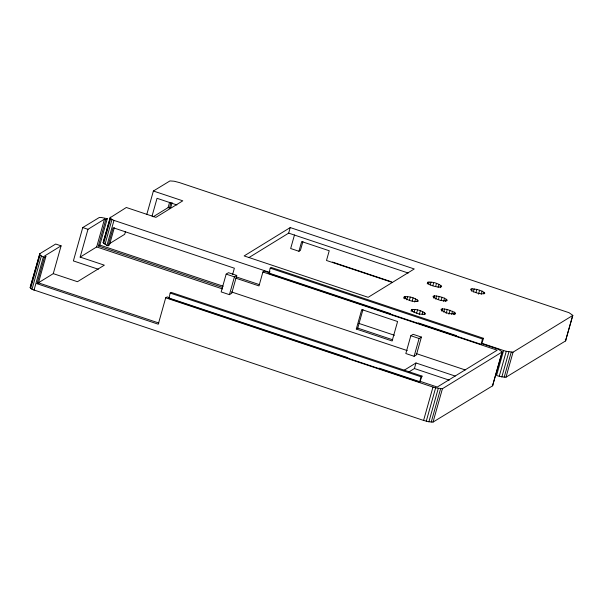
<?xml version="1.0" encoding="UTF-8"?>
<svg xmlns="http://www.w3.org/2000/svg" width="603" height="603" viewBox="0 0 603 603"><rect width="100%" height="100%" fill="white"/><g stroke="black" fill="none" stroke-linecap="round" stroke-linejoin="round"><path stroke-width="0.9" d="M168.915 298.44L170.167 293.073L171.244 292.41L422.055 376.106L419.726 382.144L168.915 298.44L169.375 298.153L347.886 357.73M268.946 273.513L270.204 268.147L271.282 267.483L483.5 338.306L481.631 344.057L481.171 344.343L268.946 273.513L269.94 271.591M419.726 382.144L420.977 376.769L422.055 376.106M481.171 344.343L482.43 338.969L483.5 338.306M481.428 343.582L498.395 349.25L502.224 351.926L492.538 385.86L433.044 422.077L428.891 421.783L423.592 420.427L32.004 289.327L30.15 287.616L39.836 253.69L55.687 244.034L61.091 245.843L53.275 273.641L38.336 282.83M39.836 253.69L30.15 287.616M30.685 288.407L40.062 255.046L39.527 254.262M32.004 289.327L41.381 255.974L40.062 255.046M33.979 290.299L43.356 256.938L41.381 255.974M168.938 297.498L167.159 296.91L165.697 297.807L158.272 324.21L37.039 283.719L44.464 257.308L45.888 256.433L44.577 255.996L61.091 245.843M37.039 283.719L38.464 282.845L45.888 256.433M222.552 287.427L98.372 245.986L99.849 245.082L107.266 218.678L101.146 217.472L99.329 217.472L82.754 227.557L73.378 260.918L98.327 269.247M53.275 273.641L77.463 281.707L104.342 265.169L80.161 257.104L87.978 229.306L104.492 219.145L105.796 219.582L107.266 218.678M80.161 257.104L96.676 246.944L104.492 219.145M98.372 245.986L105.796 219.582M114.306 227.738L109.482 244.908L108.058 245.783L106.95 245.413L103.121 242.73L110.153 217.713L126.313 207.492L155.898 217.359L182.784 200.822L153.381 191.015L146.853 214.246M110.462 217.14L103.121 242.73M103.656 243.522L110.688 218.497L110.153 217.713M104.975 244.441L112.007 219.424L110.688 218.497M106.95 245.413L113.982 220.397L112.007 219.424M108.058 245.783L113.13 227.715L234.371 268.207L232.592 274.531M125.432 231.658L124.685 234.311L109.746 243.499M152.069 216.002L157.044 198.312L176.905 204.945M153.147 216.809L168.086 207.613L169.579 202.306M168.086 207.613L169.39 208.05L170.913 202.631M172.134 202.631L170.86 207.146L169.39 208.05M226.17 274.109L221.165 291.905L229.434 294.663L231.74 293.246L236.738 275.45L228.477 272.692L226.17 274.109L234.439 276.875L236.738 275.45M229.434 294.663L234.439 276.875M269.752 272.88L264.393 271.094L262.9 272.006L258.989 285.905L235.879 278.194M248.941 257.571L288.671 233.127L290.231 227.572L414.261 268.961L368.169 297.309L244.147 255.921L290.231 227.572M294.475 234.966L290.661 248.519L298.93 251.278L300.43 250.358L302.917 241.517M298.93 251.278L301.666 241.554L329.23 250.75L326.494 260.481L392.583 282.536M356.29 329.019L361.755 309.558L397.588 321.52L392.116 340.974L356.29 329.019L357.752 328.122L362.968 309.543M403.829 298.372L404.281 296.782C409.068 296.163 414.547 297.656 418.271 300.754L418.06 301.379C413.266 301.997 407.786 300.505 404.07 297.407L404.281 296.782M404.869 298.884L405.54 296.503M406.761 299.797L407.651 296.623M409.414 300.286L410.304 297.113M412.196 301.078L413.085 297.897M411.065 311.186L411.517 309.603C416.304 308.985 421.783 310.477 425.507 313.575L425.296 314.201C420.502 314.811 415.03 313.319 411.306 310.228L411.517 309.603M414.683 302.05L415.58 298.869M412.105 311.706L412.776 309.324M416.952 301.462L417.397 299.872M413.997 312.618L414.894 309.437M416.65 313.108L417.54 309.927M410.831 335.735L405.834 353.531L414.103 356.29L416.402 354.873L421.407 337.077L413.138 334.318L410.831 335.735L419.1 338.494L421.407 337.077M427.241 283.84L427.685 282.249C432.479 281.639 437.951 283.131 441.675 286.221L441.464 286.847C436.67 287.465 431.198 285.973 427.474 282.882L427.685 282.249M419.206 314.691L420.329 310.718M428.273 284.36L428.944 281.978M430.165 285.264L431.062 282.091M422.145 314.073L422.816 311.691M424.188 314.276L424.633 312.693M432.818 285.754L433.715 282.581M414.103 356.29L419.1 338.494M435.6 286.546L436.497 283.372M433.821 298.214L434.492 295.832L439.255 296.442L444.532 298.199L447.222 300.083L447.011 300.709C442.218 301.327 436.745 299.834 433.022 296.736L433.233 296.111L434.492 295.832M408.826 371.976L414.419 368.539L415.98 362.976L455.212 376.068M438.095 287.518L438.984 284.337M435.713 299.126L436.61 295.952M440.137 287.721L440.808 285.34M438.366 299.616L439.255 296.442M441.147 300.407L442.044 297.226M443.642 301.379L444.532 298.199M441.833 311.223L442.504 308.842L447.268 309.445L454.361 312.211L455.235 313.093L454.79 314.676M445.677 301.583L446.348 299.201M443.725 312.135L444.622 308.955M446.152 313.417L447.268 309.445M448.941 314.208L450.057 310.236M451.655 314.382L452.544 311.208M423.592 420.427L432.969 387.073L165.697 297.807M453.697 314.593L454.361 312.211M426.261 421.211L435.637 387.857L442.421 388.716L502.224 351.926M428.891 421.783L438.268 388.422M431.228 422.077L440.605 388.716M433.044 422.077L442.421 388.716M471.395 291.174L472.066 288.792L476.837 289.395L482.114 291.159L484.797 293.043L484.586 293.669C479.8 294.279 474.32 292.787 470.596 289.696L470.807 289.071L472.066 288.792M473.295 292.086L474.184 288.905M475.94 292.576L476.837 289.395M478.503 294.158L479.619 290.186M481.217 294.332L482.114 291.159M483.485 293.744L483.93 292.161M492.538 385.86L501.915 352.506M481.254 343.062L503.595 350.524L496.563 375.541L501.862 376.89L506.015 377.184L565.508 340.974L572.85 315.384L569.021 312.701L179.408 182.573L174.109 181.217L169.956 180.923L153.381 191.015M499.231 376.325L506.264 351.308L513.047 352.167L572.85 315.384M501.862 376.89L508.894 351.873M504.198 377.192L511.231 352.167M506.015 377.184L513.047 352.167M565.508 340.974L572.541 315.957M455.235 313.093L455.024 313.718C450.23 314.329 444.758 312.836 441.034 309.746L441.245 309.12L442.504 308.842M403.995 370.348L415.98 362.976M503.595 350.524L506.264 351.308M99.849 245.082L223.185 286.221M432.969 387.073L435.637 387.857M288.671 233.127L408.231 273.031M332.426 262.056L391.279 281.699M270.204 268.147L482.43 338.969M270.302 273.528L390.684 313.703M418.324 322.929L456.667 335.728M262.9 272.006L497.174 350.192L437.258 387.043L420.321 381.39M82.754 227.557L87.978 229.306M358.717 323.351L394.452 335.276M96.676 246.944L222.515 288.935M231.439 291.912L407.251 350.592M416.176 353.569L465.26 369.948M414.419 368.539L449.197 380.139M170.167 293.073L420.977 376.769M379.129 368.154L420.185 381.857M38.464 282.845L158.838 323.02M113.982 220.397L269.466 272.322M236.482 276.973L259.591 284.691M357.752 328.122L392.696 339.791M43.356 256.938L44.464 257.308M565.282 339.61L565.818 340.401M492.312 384.503L492.847 385.287"/></g></svg>
